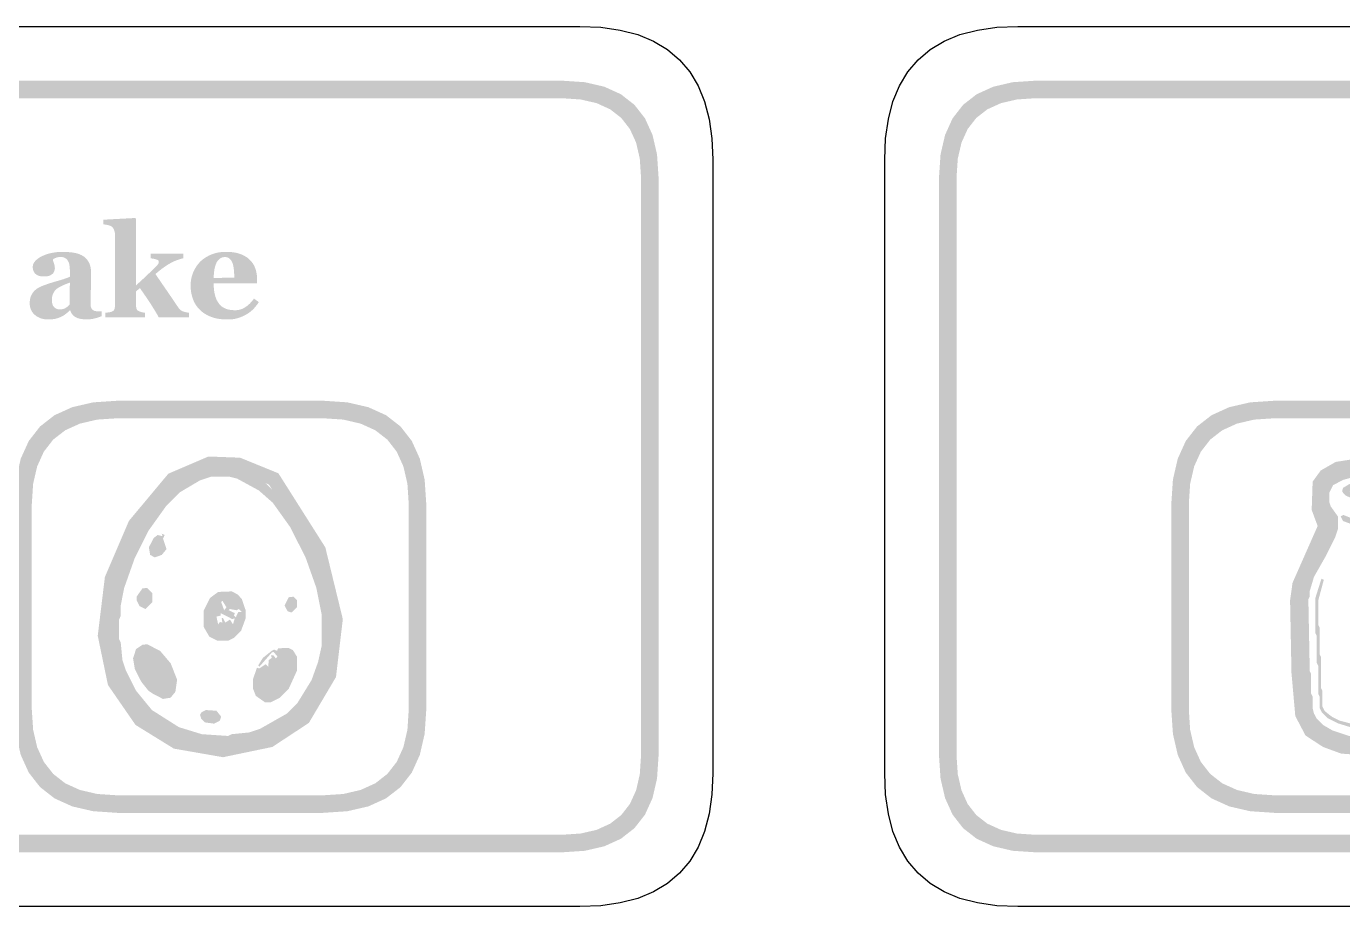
# Model space of a CAD drawing. Header units: millimetres. Extents: x 6 to 594, y 82 to 394.
# Drawn here: x 206.97 to 237.01, y 211.96 to 232.04 of the extents above; entities that cross this region are included whole.
import ezdxf

# ---------------------------------------------------------------- set-up
doc = ezdxf.new("R2010")
doc.units = ezdxf.units.MM
doc.layers.add('CUT', color=1, linetype='Continuous')
doc.layers.add('RASTER', color=7, linetype='Continuous')

msp = doc.modelspace()

# ---------------------------------------------------------------- hatches: boundary and pattern name
at = {"layer": 'RASTER'}
h = msp.add_hatch(color=7, dxfattribs=at)
h.paths.add_polyline_path([(159.8, 228.6), (159.834, 229.116), (159.938, 229.563), (160.109, 229.941), (160.35, 230.25), (160.659, 230.491), (161.038, 230.663), (161.484, 230.766), (162, 230.8), (219.2, 230.8), (219.716, 230.766), (220.163, 230.663), (220.541, 230.491), (220.85, 230.25), (221.091, 229.941), (221.263, 229.563), (221.366, 229.116), (221.4, 228.6), (221.4, 215.4), (221.366, 214.884), (221.263, 214.438), (221.091, 214.059), (220.85, 213.75), (220.541, 213.509), (220.163, 213.337), (219.716, 213.234), (219.2, 213.2), (162, 213.2), (161.484, 213.234), (161.038, 213.337), (160.659, 213.509), (160.35, 213.75), (160.109, 214.059), (159.938, 214.438), (159.834, 214.884), (159.8, 215.4)])
h.paths.add_polyline_path([(160.2, 228.6), (160.2, 215.4), (160.228, 214.978), (160.313, 214.613), (160.453, 214.303), (160.65, 214.05), (160.903, 213.853), (161.213, 213.712), (161.578, 213.628), (162, 213.6), (219.2, 213.6), (219.622, 213.628), (219.988, 213.712), (220.297, 213.853), (220.55, 214.05), (220.747, 214.303), (220.888, 214.613), (220.972, 214.978), (221, 215.4), (221, 228.6), (220.972, 229.022), (220.888, 229.388), (220.747, 229.697), (220.55, 229.95), (220.297, 230.147), (219.988, 230.288), (219.622, 230.372), (219.2, 230.4), (162, 230.4), (161.578, 230.372), (161.213, 230.288), (160.903, 230.147), (160.65, 229.95), (160.453, 229.697), (160.313, 229.388), (160.228, 229.022), (160.2, 228.6)])
h = msp.add_hatch(color=7, dxfattribs=at)
h.paths.add_polyline_path([(227.8, 228.6), (227.834, 229.116), (227.938, 229.563), (228.109, 229.941), (228.35, 230.25), (228.659, 230.491), (229.038, 230.663), (229.484, 230.766), (230, 230.8), (287.2, 230.8), (287.716, 230.766), (288.163, 230.663), (288.541, 230.491), (288.85, 230.25), (289.091, 229.941), (289.263, 229.563), (289.366, 229.116), (289.4, 228.6), (289.4, 215.4), (289.366, 214.884), (289.263, 214.438), (289.091, 214.059), (288.85, 213.75), (288.541, 213.509), (288.163, 213.337), (287.716, 213.234), (287.2, 213.2), (230, 213.2), (229.484, 213.234), (229.038, 213.337), (228.659, 213.509), (228.35, 213.75), (228.109, 214.059), (227.938, 214.438), (227.834, 214.884), (227.8, 215.4)])
h.paths.add_polyline_path([(228.2, 228.6), (228.2, 215.4), (228.228, 214.978), (228.313, 214.613), (228.453, 214.303), (228.65, 214.05), (228.903, 213.853), (229.213, 213.712), (229.578, 213.628), (230, 213.6), (287.2, 213.6), (287.622, 213.628), (287.988, 213.712), (288.297, 213.853), (288.55, 214.05), (288.747, 214.303), (288.888, 214.613), (288.972, 214.978), (289, 215.4), (289, 228.6), (288.972, 229.022), (288.888, 229.388), (288.747, 229.697), (288.55, 229.95), (288.297, 230.147), (287.988, 230.288), (287.622, 230.372), (287.2, 230.4), (230, 230.4), (229.578, 230.372), (229.213, 230.288), (228.903, 230.147), (228.65, 229.95), (228.453, 229.697), (228.313, 229.388), (228.228, 229.022), (228.2, 228.6)])
msp.add_hatch(color=7, dxfattribs=at).paths.add_polyline_path([(210.688, 225.4), (209.998, 225.4), (209.967, 225.455), (209.936, 225.508), (209.906, 225.559), (209.876, 225.607), (209.847, 225.654), (209.819, 225.698), (209.792, 225.74), (209.765, 225.78), (209.739, 225.819), (209.713, 225.857), (209.688, 225.894), (209.663, 225.93), (209.638, 225.966), (209.614, 226.001), (209.59, 226.036), (209.566, 226.069), (209.478, 225.995), (209.478, 225.675), (209.478, 225.663), (209.479, 225.65), (209.48, 225.639), (209.482, 225.627), (209.484, 225.617), (209.487, 225.607), (209.49, 225.598), (209.494, 225.589), (209.498, 225.581), (209.503, 225.573), (209.509, 225.566), (209.516, 225.56), (209.524, 225.554), (209.533, 225.548), (209.542, 225.543), (209.553, 225.539), (209.56, 225.536), (209.567, 225.533), (209.574, 225.531), (209.581, 225.528), (209.589, 225.526), (209.597, 225.523), (209.606, 225.521), (209.614, 225.519), (209.623, 225.517), (209.632, 225.515), (209.641, 225.513), (209.65, 225.511), (209.658, 225.51), (209.667, 225.509), (209.676, 225.508), (209.685, 225.507), (209.685, 225.4), (208.778, 225.4), (208.778, 225.507), (208.787, 225.508), (208.796, 225.509), (208.805, 225.509), (208.815, 225.51), (208.824, 225.511), (208.833, 225.513), (208.842, 225.514), (208.851, 225.515), (208.86, 225.516), (208.869, 225.518), (208.877, 225.519), (208.886, 225.521), (208.894, 225.523), (208.901, 225.525), (208.909, 225.527), (208.916, 225.529), (208.927, 225.533), (208.937, 225.538), (208.947, 225.543), (208.955, 225.549), (208.963, 225.556), (208.969, 225.563), (208.975, 225.571), (208.979, 225.579), (208.983, 225.587), (208.987, 225.597), (208.99, 225.607), (208.992, 225.618), (208.994, 225.629), (208.995, 225.641), (208.996, 225.653), (208.996, 225.667), (208.996, 227.3), (208.996, 227.312), (208.995, 227.324), (208.993, 227.337), (208.991, 227.349), (208.988, 227.362), (208.984, 227.374), (208.98, 227.387), (208.975, 227.4), (208.969, 227.413), (208.963, 227.425), (208.956, 227.436), (208.949, 227.446), (208.941, 227.455), (208.932, 227.464), (208.923, 227.472), (208.913, 227.479), (208.905, 227.483), (208.897, 227.487), (208.888, 227.491), (208.878, 227.495), (208.867, 227.498), (208.855, 227.502), (208.843, 227.505), (208.829, 227.508), (208.815, 227.511), (208.802, 227.513), (208.789, 227.515), (208.776, 227.517), (208.764, 227.519), (208.752, 227.521), (208.74, 227.522), (208.728, 227.523), (208.728, 227.629), (209.456, 227.668), (209.478, 227.644), (209.478, 226.132), (209.506, 226.157), (209.534, 226.183), (209.563, 226.209), (209.593, 226.237), (209.624, 226.265), (209.656, 226.295), (209.689, 226.325), (209.722, 226.357), (209.755, 226.388), (209.786, 226.418), (209.816, 226.446), (209.844, 226.473), (209.871, 226.499), (209.895, 226.523), (209.918, 226.546), (209.94, 226.567), (209.951, 226.58), (209.961, 226.591), (209.97, 226.601), (209.977, 226.611), (209.983, 226.62), (209.988, 226.629), (209.991, 226.636), (209.993, 226.643), (209.994, 226.649), (209.995, 226.655), (209.996, 226.659), (209.997, 226.664), (209.997, 226.667), (209.998, 226.67), (209.998, 226.673), (209.998, 226.674), (209.997, 226.681), (209.995, 226.687), (209.992, 226.693), (209.987, 226.699), (209.98, 226.704), (209.972, 226.709), (209.963, 226.714), (209.952, 226.718), (209.94, 226.723), (209.926, 226.727), (209.911, 226.731), (209.894, 226.735), (209.876, 226.739), (209.857, 226.742), (209.836, 226.746), (209.814, 226.749), (209.814, 226.853), (210.558, 226.853), (210.558, 226.752), (210.522, 226.742), (210.489, 226.732), (210.458, 226.722), (210.429, 226.712), (210.402, 226.703), (210.377, 226.693), (210.355, 226.684), (210.334, 226.675), (210.315, 226.666), (210.295, 226.656), (210.275, 226.645), (210.254, 226.633), (210.233, 226.621), (210.211, 226.608), (210.189, 226.594), (210.167, 226.579), (210.152, 226.569), (210.137, 226.559), (210.122, 226.549), (210.108, 226.539), (210.093, 226.528), (210.079, 226.518), (210.064, 226.507), (210.05, 226.496), (210.036, 226.485), (210.021, 226.474), (210.006, 226.461), (209.99, 226.448), (209.973, 226.434), (209.956, 226.42), (209.939, 226.405), (209.921, 226.389), (209.956, 226.337), (209.991, 226.287), (210.025, 226.237), (210.059, 226.188), (210.091, 226.141), (210.124, 226.094), (210.155, 226.048), (210.186, 226.004), (210.216, 225.959), (210.247, 225.914), (210.279, 225.868), (210.31, 225.821), (210.342, 225.774), (210.375, 225.726), (210.407, 225.678), (210.441, 225.629), (210.452, 225.612), (210.465, 225.597), (210.478, 225.583), (210.491, 225.571), (210.506, 225.56), (210.521, 225.551), (210.537, 225.543), (210.553, 225.536), (210.57, 225.531), (210.587, 225.526), (210.604, 225.521), (210.621, 225.517), (210.638, 225.514), (210.654, 225.511), (210.671, 225.509), (210.688, 225.507)])
h = msp.add_hatch(color=7, dxfattribs=at)
h.paths.add_polyline_path([(208.696, 225.431), (208.679, 225.424), (208.662, 225.417), (208.644, 225.411), (208.626, 225.404), (208.606, 225.398), (208.586, 225.391), (208.565, 225.385), (208.544, 225.379), (208.521, 225.374), (208.499, 225.369), (208.476, 225.365), (208.453, 225.362), (208.43, 225.359), (208.406, 225.358), (208.382, 225.356), (208.358, 225.356), (208.314, 225.357), (208.273, 225.359), (208.236, 225.364), (208.201, 225.369), (208.17, 225.377), (208.141, 225.386), (208.115, 225.397), (208.092, 225.41), (208.072, 225.424), (208.053, 225.439), (208.036, 225.456), (208.021, 225.475), (208.007, 225.494), (207.995, 225.516), (207.985, 225.538), (207.977, 225.563), (207.968, 225.563), (207.956, 225.55), (207.943, 225.539), (207.931, 225.527), (207.919, 225.516), (207.907, 225.506), (207.895, 225.496), (207.884, 225.487), (207.872, 225.478), (207.86, 225.469), (207.848, 225.461), (207.836, 225.453), (207.824, 225.445), (207.812, 225.438), (207.799, 225.431), (207.786, 225.424), (207.773, 225.418), (207.756, 225.41), (207.739, 225.403), (207.722, 225.396), (207.706, 225.39), (207.689, 225.384), (207.673, 225.379), (207.657, 225.374), (207.641, 225.37), (207.624, 225.366), (207.606, 225.363), (207.586, 225.361), (207.564, 225.358), (207.541, 225.357), (207.517, 225.356), (207.49, 225.355), (207.463, 225.355), (207.421, 225.356), (207.381, 225.361), (207.342, 225.369), (207.305, 225.38), (207.27, 225.394), (207.236, 225.411), (207.203, 225.431), (207.173, 225.455), (207.144, 225.481), (207.12, 225.509), (207.099, 225.539), (207.082, 225.572), (207.069, 225.606), (207.06, 225.642), (207.054, 225.68), (207.052, 225.721), (207.053, 225.744), (207.054, 225.767), (207.056, 225.788), (207.059, 225.809), (207.063, 225.829), (207.067, 225.848), (207.073, 225.866), (207.079, 225.883), (207.086, 225.899), (207.093, 225.915), (207.102, 225.93), (207.111, 225.945), (207.12, 225.96), (207.131, 225.974), (207.142, 225.988), (207.153, 226.001), (207.165, 226.012), (207.176, 226.023), (207.188, 226.033), (207.201, 226.043), (207.214, 226.053), (207.227, 226.062), (207.241, 226.07), (207.255, 226.078), (207.27, 226.086), (207.285, 226.093), (207.3, 226.101), (207.316, 226.108), (207.332, 226.115), (207.348, 226.122), (207.365, 226.129), (207.382, 226.135), (207.416, 226.147), (207.451, 226.16), (207.488, 226.172), (207.527, 226.185), (207.567, 226.197), (207.609, 226.21), (207.653, 226.223), (207.698, 226.236), (207.743, 226.249), (207.784, 226.261), (207.823, 226.273), (207.858, 226.285), (207.89, 226.296), (207.919, 226.308), (207.945, 226.318), (207.968, 226.329), (207.968, 226.469), (207.968, 226.479), (207.968, 226.489), (207.967, 226.5), (207.966, 226.512), (207.966, 226.524), (207.965, 226.537), (207.963, 226.551), (207.962, 226.566), (207.96, 226.581), (207.958, 226.595), (207.956, 226.608), (207.953, 226.621), (207.95, 226.634), (207.946, 226.645), (207.942, 226.657), (207.937, 226.667), (207.932, 226.679), (207.925, 226.69), (207.918, 226.7), (207.911, 226.71), (207.902, 226.72), (207.893, 226.729), (207.883, 226.738), (207.873, 226.746), (207.861, 226.754), (207.849, 226.76), (207.836, 226.766), (207.822, 226.77), (207.807, 226.774), (207.791, 226.776), (207.774, 226.778), (207.757, 226.778), (207.741, 226.778), (207.726, 226.777), (207.712, 226.776), (207.698, 226.774), (207.685, 226.771), (207.672, 226.768), (207.66, 226.764), (207.649, 226.76), (207.639, 226.756), (207.629, 226.751), (207.619, 226.746), (207.61, 226.742), (207.602, 226.737), (207.594, 226.732), (207.587, 226.728), (207.58, 226.723), (207.581, 226.715), (207.583, 226.706), (207.585, 226.696), (207.588, 226.686), (207.592, 226.674), (207.595, 226.662), (207.6, 226.648), (207.605, 226.633), (207.609, 226.618), (207.614, 226.604), (207.617, 226.589), (207.62, 226.574), (207.622, 226.56), (207.624, 226.546), (207.625, 226.532), (207.625, 226.518), (207.625, 226.511), (207.624, 226.504), (207.623, 226.497), (207.622, 226.49), (207.62, 226.482), (207.618, 226.473), (207.615, 226.465), (207.612, 226.455), (207.608, 226.446), (207.605, 226.438), (207.6, 226.43), (207.596, 226.422), (207.591, 226.415), (207.586, 226.408), (207.58, 226.402), (207.574, 226.396), (207.565, 226.389), (207.557, 226.382), (207.547, 226.376), (207.538, 226.37), (207.529, 226.365), (207.519, 226.36), (207.509, 226.355), (207.498, 226.351), (207.487, 226.347), (207.475, 226.344), (207.461, 226.341), (207.446, 226.339), (207.429, 226.337), (207.411, 226.336), (207.391, 226.335), (207.37, 226.335), (207.34, 226.335), (207.312, 226.338), (207.286, 226.343), (207.262, 226.349), (207.24, 226.358), (207.219, 226.368), (207.201, 226.38), (207.184, 226.394), (207.169, 226.409), (207.157, 226.426), (207.146, 226.443), (207.137, 226.462), (207.13, 226.482), (207.125, 226.503), (207.122, 226.525), (207.121, 226.548), (207.122, 226.569), (207.125, 226.588), (207.13, 226.608), (207.138, 226.626), (207.147, 226.644), (207.158, 226.662), (207.171, 226.679), (207.186, 226.696), (207.203, 226.712), (207.221, 226.727), (207.239, 226.741), (207.259, 226.755), (207.279, 226.768), (207.3, 226.781), (207.322, 226.792), (207.345, 226.803), (207.369, 226.814), (207.393, 226.824), (207.418, 226.833), (207.445, 226.842), (207.472, 226.851), (207.499, 226.858), (207.528, 226.865), (207.558, 226.871), (207.588, 226.877), (207.617, 226.882), (207.645, 226.886), (207.673, 226.89), (207.701, 226.892), (207.728, 226.894), (207.755, 226.895), (207.78, 226.896), (207.816, 226.895), (207.85, 226.895), (207.884, 226.893), (207.917, 226.891), (207.949, 226.889), (207.98, 226.886), (208.011, 226.883), (208.041, 226.879), (208.07, 226.874), (208.099, 226.868), (208.127, 226.861), (208.154, 226.853), (208.18, 226.844), (208.206, 226.833), (208.231, 226.822), (208.255, 226.809), (208.277, 226.796), (208.298, 226.781), (208.318, 226.764), (208.337, 226.746), (208.354, 226.727), (208.37, 226.706), (208.385, 226.684), (208.399, 226.66), (208.412, 226.635), (208.423, 226.608), (208.432, 226.579), (208.439, 226.548), (208.445, 226.516), (208.449, 226.481), (208.452, 226.445), (208.453, 226.406), (208.453, 226.364), (208.452, 226.32), (208.452, 226.274), (208.451, 226.225), (208.45, 226.175), (208.449, 226.123), (208.448, 226.07), (208.446, 226.014), (208.445, 225.959), (208.443, 225.91), (208.442, 225.865), (208.441, 225.826), (208.441, 225.791), (208.44, 225.761), (208.44, 225.735), (208.44, 225.715), (208.44, 225.699), (208.441, 225.684), (208.442, 225.669), (208.445, 225.656), (208.447, 225.643), (208.451, 225.632), (208.455, 225.621), (208.459, 225.611), (208.465, 225.602), (208.471, 225.593), (208.477, 225.585), (208.484, 225.578), (208.492, 225.571), (208.501, 225.565), (208.51, 225.559), (208.52, 225.554), (208.527, 225.551), (208.534, 225.549), (208.543, 225.546), (208.552, 225.544), (208.562, 225.543), (208.574, 225.542), (208.586, 225.541), (208.599, 225.54), (208.612, 225.539), (208.625, 225.539), (208.637, 225.539), (208.65, 225.538), (208.662, 225.538), (208.673, 225.538), (208.685, 225.538), (208.696, 225.538)])
h.paths.add_polyline_path([(207.968, 226.194), (207.947, 226.187), (207.927, 226.18), (207.907, 226.172), (207.886, 226.164), (207.866, 226.156), (207.846, 226.148), (207.825, 226.139), (207.805, 226.13), (207.786, 226.121), (207.767, 226.112), (207.749, 226.103), (207.732, 226.093), (207.716, 226.084), (207.701, 226.074), (207.687, 226.065), (207.673, 226.055), (207.66, 226.044), (207.648, 226.033), (207.636, 226.021), (207.625, 226.008), (207.615, 225.995), (207.605, 225.98), (207.597, 225.966), (207.589, 225.95), (207.581, 225.934), (207.575, 225.917), (207.57, 225.899), (207.565, 225.881), (207.562, 225.862), (207.56, 225.842), (207.558, 225.821), (207.558, 225.8), (207.559, 225.772), (207.561, 225.747), (207.565, 225.723), (207.571, 225.701), (207.578, 225.682), (207.587, 225.664), (207.598, 225.648), (207.61, 225.634), (207.623, 225.622), (207.637, 225.612), (207.652, 225.603), (207.668, 225.596), (207.684, 225.59), (207.701, 225.586), (207.719, 225.584), (207.738, 225.583), (207.758, 225.584), (207.776, 225.585), (207.794, 225.588), (207.811, 225.591), (207.827, 225.596), (207.843, 225.602), (207.857, 225.608), (207.871, 225.616), (207.883, 225.625), (207.896, 225.634), (207.908, 225.643), (207.919, 225.653), (207.931, 225.663), (207.942, 225.674), (207.952, 225.686), (207.962, 225.697)])
h = msp.add_hatch(color=7, dxfattribs=at)
h.paths.add_polyline_path([(212.279, 225.75), (212.266, 225.729), (212.252, 225.709), (212.238, 225.689), (212.222, 225.669), (212.207, 225.649), (212.19, 225.63), (212.173, 225.611), (212.155, 225.593), (212.137, 225.574), (212.118, 225.557), (212.098, 225.54), (212.078, 225.524), (212.057, 225.508), (212.035, 225.494), (212.013, 225.479), (211.99, 225.466), (211.966, 225.452), (211.941, 225.44), (211.916, 225.428), (211.892, 225.417), (211.867, 225.407), (211.842, 225.398), (211.817, 225.389), (211.792, 225.382), (211.766, 225.375), (211.74, 225.369), (211.712, 225.364), (211.684, 225.36), (211.655, 225.357), (211.624, 225.355), (211.593, 225.354), (211.561, 225.353), (211.508, 225.354), (211.456, 225.357), (211.407, 225.362), (211.359, 225.369), (211.313, 225.377), (211.269, 225.388), (211.227, 225.4), (211.187, 225.415), (211.148, 225.431), (211.112, 225.448), (211.077, 225.467), (211.043, 225.487), (211.012, 225.508), (210.982, 225.531), (210.953, 225.555), (210.927, 225.58), (210.902, 225.607), (210.879, 225.635), (210.857, 225.663), (210.837, 225.694), (210.819, 225.725), (210.802, 225.757), (210.787, 225.791), (210.774, 225.826), (210.762, 225.861), (210.752, 225.898), (210.743, 225.935), (210.736, 225.973), (210.73, 226.012), (210.726, 226.051), (210.724, 226.091), (210.723, 226.132), (210.724, 226.17), (210.727, 226.206), (210.731, 226.243), (210.737, 226.279), (210.745, 226.314), (210.754, 226.35), (210.765, 226.384), (210.778, 226.419), (210.793, 226.453), (210.809, 226.485), (210.826, 226.517), (210.845, 226.548), (210.865, 226.578), (210.887, 226.607), (210.91, 226.635), (210.934, 226.663), (210.96, 226.688), (210.987, 226.712), (211.016, 226.735), (211.047, 226.757), (211.079, 226.777), (211.113, 226.796), (211.148, 226.814), (211.185, 226.831), (211.224, 226.846), (211.263, 226.859), (211.304, 226.87), (211.346, 226.879), (211.389, 226.887), (211.433, 226.892), (211.478, 226.895), (211.525, 226.896), (211.575, 226.895), (211.623, 226.892), (211.668, 226.889), (211.711, 226.883), (211.752, 226.876), (211.791, 226.868), (211.827, 226.857), (211.861, 226.846), (211.894, 226.833), (211.925, 226.819), (211.954, 226.803), (211.982, 226.786), (212.009, 226.769), (212.034, 226.75), (212.057, 226.729), (212.08, 226.708), (212.1, 226.687), (212.119, 226.664), (212.136, 226.641), (212.152, 226.617), (212.166, 226.592), (212.179, 226.566), (212.191, 226.539), (212.201, 226.511), (212.21, 226.483), (212.218, 226.454), (212.225, 226.424), (212.23, 226.395), (212.234, 226.365), (212.237, 226.335), (212.239, 226.304), (212.239, 226.273), (212.239, 226.178), (211.249, 226.178), (211.251, 226.105), (211.256, 226.037), (211.265, 225.973), (211.278, 225.913), (211.294, 225.859), (211.314, 225.808), (211.338, 225.762), (211.365, 225.721), (211.396, 225.684), (211.431, 225.652), (211.471, 225.625), (211.515, 225.603), (211.563, 225.586), (211.615, 225.574), (211.672, 225.567), (211.733, 225.564), (211.767, 225.565), (211.8, 225.569), (211.832, 225.575), (211.863, 225.583), (211.894, 225.594), (211.923, 225.606), (211.952, 225.622), (211.98, 225.64), (212.007, 225.659), (212.033, 225.68), (212.058, 225.702), (212.082, 225.725), (212.105, 225.75), (212.127, 225.775), (212.148, 225.802), (212.168, 225.831)])
h.paths.add_polyline_path([(211.719, 226.307), (211.719, 226.329), (211.719, 226.351), (211.718, 226.373), (211.717, 226.396), (211.716, 226.418), (211.714, 226.441), (211.713, 226.464), (211.711, 226.487), (211.708, 226.509), (211.705, 226.531), (211.702, 226.551), (211.699, 226.571), (211.694, 226.589), (211.69, 226.606), (211.685, 226.623), (211.68, 226.638), (211.673, 226.654), (211.666, 226.67), (211.659, 226.685), (211.65, 226.698), (211.642, 226.711), (211.632, 226.722), (211.622, 226.732), (211.612, 226.742), (211.601, 226.75), (211.589, 226.757), (211.576, 226.763), (211.563, 226.768), (211.549, 226.772), (211.534, 226.775), (211.519, 226.776), (211.503, 226.777), (211.475, 226.775), (211.449, 226.77), (211.424, 226.761), (211.401, 226.748), (211.379, 226.732), (211.359, 226.713), (211.34, 226.689), (211.322, 226.663), (211.307, 226.632), (211.293, 226.597), (211.281, 226.558), (211.27, 226.515), (211.262, 226.468), (211.256, 226.416), (211.252, 226.361), (211.249, 226.301)])
h = msp.add_hatch(color=7, dxfattribs=at)
h.paths.add_polyline_path([(206.7, 221.15), (206.737, 221.701), (206.847, 222.178), (207.03, 222.582), (207.288, 222.913), (207.618, 223.17), (208.022, 223.353), (208.499, 223.463), (209.05, 223.5), (213.75, 223.5), (214.301, 223.463), (214.778, 223.353), (215.182, 223.17), (215.513, 222.913), (215.77, 222.582), (215.953, 222.178), (216.063, 221.701), (216.1, 221.15), (216.1, 216.45), (216.063, 215.899), (215.953, 215.422), (215.77, 215.018), (215.513, 214.687), (215.182, 214.43), (214.778, 214.247), (214.301, 214.137), (213.75, 214.1), (209.05, 214.1), (208.499, 214.137), (208.022, 214.247), (207.618, 214.43), (207.288, 214.688), (207.03, 215.018), (206.847, 215.422), (206.737, 215.899), (206.7, 216.45)])
h.paths.add_polyline_path([(207.1, 221.15), (207.1, 216.45), (207.13, 215.993), (207.222, 215.597), (207.374, 215.262), (207.588, 214.988), (207.862, 214.774), (208.197, 214.622), (208.593, 214.53), (209.05, 214.5), (213.75, 214.5), (214.207, 214.53), (214.603, 214.622), (214.938, 214.774), (215.213, 214.988), (215.426, 215.262), (215.578, 215.597), (215.67, 215.993), (215.7, 216.45), (215.7, 221.15), (215.67, 221.607), (215.578, 222.003), (215.426, 222.338), (215.213, 222.612), (214.938, 222.826), (214.603, 222.978), (214.207, 223.07), (213.75, 223.1), (209.05, 223.1), (208.593, 223.07), (208.197, 222.978), (207.862, 222.826), (207.587, 222.613), (207.374, 222.338), (207.222, 222.003), (207.13, 221.607), (207.1, 221.15)])
h = msp.add_hatch(color=7, dxfattribs=at)
h.paths.add_polyline_path([(233.1, 221.15), (233.137, 221.701), (233.247, 222.178), (233.43, 222.582), (233.688, 222.913), (234.018, 223.17), (234.422, 223.353), (234.899, 223.463), (235.45, 223.5), (240.15, 223.5), (240.701, 223.463), (241.178, 223.353), (241.582, 223.17), (241.913, 222.913), (242.17, 222.582), (242.353, 222.178), (242.463, 221.701), (242.5, 221.15), (242.5, 216.45), (242.463, 215.899), (242.353, 215.422), (242.17, 215.018), (241.913, 214.687), (241.582, 214.43), (241.178, 214.247), (240.701, 214.137), (240.15, 214.1), (235.45, 214.1), (234.899, 214.137), (234.422, 214.247), (234.018, 214.43), (233.688, 214.688), (233.43, 215.018), (233.247, 215.422), (233.137, 215.899), (233.1, 216.45)])
h.paths.add_polyline_path([(233.5, 221.15), (233.5, 216.45), (233.53, 215.993), (233.622, 215.597), (233.774, 215.262), (233.988, 214.988), (234.262, 214.774), (234.597, 214.622), (234.993, 214.53), (235.45, 214.5), (240.15, 214.5), (240.607, 214.53), (241.003, 214.622), (241.338, 214.774), (241.613, 214.988), (241.826, 215.262), (241.978, 215.597), (242.07, 215.993), (242.1, 216.45), (242.1, 221.15), (242.07, 221.607), (241.978, 222.003), (241.826, 222.338), (241.613, 222.612), (241.338, 222.826), (241.003, 222.978), (240.607, 223.07), (240.15, 223.1), (235.45, 223.1), (234.993, 223.07), (234.597, 222.978), (234.262, 222.826), (233.988, 222.613), (233.774, 222.338), (233.622, 222.003), (233.53, 221.607), (233.5, 221.15)])
h = msp.add_hatch(color=7, dxfattribs=at)
h.paths.add_polyline_path([(211.129, 222.228), (211.852, 222.201), (212.726, 221.845), (213.797, 220.155), (214.196, 218.518), (214.04, 217.197), (213.421, 216.151), (212.588, 215.603), (211.463, 215.369), (210.341, 215.565), (209.466, 216.105), (208.837, 217.016), (208.604, 218.139), (208.767, 219.479), (209.316, 220.76), (210.216, 221.837)])
h.paths.add_polyline_path([(211.189, 221.905), (210.412, 221.573), (209.592, 220.591), (209.079, 219.395), (208.928, 218.153), (209.137, 217.144), (209.691, 216.342), (210.457, 215.869), (211.458, 215.695), (212.464, 215.904), (213.183, 216.377), (213.73, 217.301), (213.872, 218.498), (213.499, 220.029), (212.511, 221.588), (211.784, 221.883), (211.189, 221.905)])
h = msp.add_hatch(color=7, dxfattribs=at)
h.paths.add_polyline_path([(211.11, 221.954), (211.702, 221.966), (211.943, 221.885), (212.437, 221.616), (212.88, 221.174), (213.161, 220.772), (213.471, 220.197), (213.752, 219.473), (213.913, 218.789), (213.913, 217.824), (213.873, 217.623), (213.672, 217.02), (213.483, 216.686), (213, 216.163), (212.759, 216.002), (212.385, 215.813), (211.782, 215.653), (211.058, 215.653), (210.857, 215.693), (210.375, 215.854), (209.96, 216.083), (209.599, 216.364), (209.357, 216.646), (209.007, 217.342), (208.887, 217.824), (208.887, 218.709), (208.927, 218.789), (208.967, 219.191), (209.088, 219.593), (209.438, 220.41), (209.759, 220.932), (210.202, 221.455), (210.644, 221.777)])
h.paths.add_polyline_path([(211.179, 221.765), (210.938, 221.684), (210.483, 221.415), (210.161, 221.093), (209.759, 220.53), (209.45, 219.915), (209.208, 219.232), (209.128, 218.829), (209.128, 218.588), (209.088, 218.508), (209.088, 218.065), (209.128, 217.985), (209.168, 217.583), (209.249, 217.342), (209.478, 216.887), (209.84, 216.445), (210.455, 216.055), (210.978, 215.894), (211.581, 215.854), (211.661, 215.894), (212.063, 215.934), (212.305, 216.015), (212.92, 216.364), (213.161, 216.606), (213.483, 217.128), (213.632, 217.543), (213.712, 217.905), (213.712, 218.628), (213.592, 219.232), (213.35, 219.915), (213, 220.611), (212.598, 221.174), (212.277, 221.455), (211.782, 221.725), (211.621, 221.765)])
h.paths.add_polyline_path([(210.065, 220.466), (210.133, 220.438), (210.093, 220.357), (210.174, 220.116), (210.065, 219.983), (209.904, 219.927), (209.8, 219.983), (209.771, 220.156), (209.88, 220.37), (209.972, 220.438), (210.081, 220.41)])
h.paths.add_polyline_path([(209.623, 219.219), (209.731, 219.232), (209.852, 219.111), (209.852, 218.91), (209.691, 218.749), (209.558, 218.817), (209.49, 218.95), (209.49, 219.03)])
h.paths.add_polyline_path([(211.352, 219.139), (211.661, 219.151), (211.794, 219.083), (211.891, 218.978), (211.983, 218.709), (211.983, 218.548), (211.875, 218.254), (211.714, 218.094), (211.581, 218.025), (211.34, 218.025), (211.151, 218.118), (211.018, 218.347), (211.018, 218.709), (211.167, 219.002)])
h.paths.add_polyline_path([(212.96, 219.018), (213.069, 219.03), (213.149, 218.95), (213.149, 218.789), (213.029, 218.669), (212.936, 218.697), (212.868, 218.829)])
h.paths.add_polyline_path([(211.448, 218.938), (211.42, 218.91), (211.488, 218.721), (211.541, 218.789)])
h.paths.add_polyline_path([(211.621, 218.749), (211.593, 218.721), (211.73, 218.656), (211.714, 218.6), (211.754, 218.56), (211.81, 218.681), (211.891, 218.681), (211.822, 218.749), (211.77, 218.721)])
h.paths.add_polyline_path([(211.408, 218.656), (211.408, 218.6), (211.312, 218.576), (211.352, 218.399), (211.392, 218.455), (211.448, 218.439), (211.432, 218.536), (211.46, 218.548), (211.513, 218.439), (211.621, 218.508), (211.69, 218.399), (211.73, 218.536), (211.673, 218.52)])
h.paths.add_polyline_path([(209.623, 217.933), (209.731, 217.945), (210.025, 217.796), (210.266, 217.514), (210.415, 217.14), (210.375, 216.859), (210.266, 216.726), (210.093, 216.698), (209.88, 216.807), (209.759, 216.887), (209.599, 217.088), (209.45, 217.382), (209.41, 217.623), (209.478, 217.836)])
h.paths.add_polyline_path([(212.719, 217.852), (212.948, 217.864), (213.057, 217.812), (213.149, 217.663), (213.149, 217.342), (212.96, 216.927), (212.759, 216.726), (212.546, 216.618), (212.425, 216.618), (212.212, 216.767), (212.144, 216.939), (212.144, 217.14), (212.236, 217.41), (212.293, 217.394), (212.437, 217.49), (212.494, 217.434), (212.506, 217.583), (212.574, 217.635), (212.558, 217.691), (212.614, 217.691), (212.667, 217.623), (212.707, 217.663), (212.614, 217.772), (212.574, 217.756), (212.293, 217.434), (212.265, 217.462), (212.373, 217.635), (212.574, 217.796), (212.626, 217.824), (212.695, 217.796)])
h.paths.add_polyline_path([(211.07, 216.445), (211.312, 216.429), (211.42, 216.296), (211.392, 216.204), (211.259, 216.135), (211.046, 216.163), (210.966, 216.244), (210.938, 216.336), (210.966, 216.389)])
h = msp.add_hatch(color=7, dxfattribs=at)
h.paths.add_polyline_path([(237.646, 222.23), (238.528, 222.163), (238.954, 222.007), (239.221, 221.765), (239.311, 221.178), (239.17, 220.543), (239.652, 219.594), (239.791, 218.817), (239.656, 216.191), (239.453, 215.876), (239.171, 215.67), (238.626, 215.46), (238.097, 215.371), (236.976, 215.451), (236.562, 215.603), (236.162, 215.864), (235.929, 216.308), (235.842, 217.289), (235.81, 218.945), (235.866, 219.346), (236.439, 220.643), (236.303, 221.009), (236.325, 221.655), (236.509, 221.909), (236.85, 222.104)])
h.paths.add_polyline_path([(237.659, 221.908), (236.958, 221.797), (236.728, 221.665), (236.642, 221.546), (236.625, 221.062), (236.785, 220.632), (236.176, 219.257), (236.13, 218.926), (236.162, 217.307), (236.242, 216.4), (236.407, 216.086), (236.707, 215.891), (237.044, 215.767), (238.081, 215.693), (238.541, 215.771), (239.017, 215.953), (239.216, 216.1), (239.341, 216.292), (239.469, 218.797), (239.345, 219.491), (238.832, 220.501), (238.986, 221.189), (238.922, 221.604), (238.785, 221.728), (238.459, 221.847), (237.659, 221.908)])
h = msp.add_hatch(color=7, dxfattribs=at)
h.paths.add_polyline_path([(237.456, 221.976), (238.121, 221.986), (238.185, 221.954), (238.314, 221.954), (238.667, 221.858), (238.901, 221.739), (238.966, 221.674), (239.052, 221.504), (239.084, 221.28), (239.052, 221.215), (239.052, 221.055), (238.966, 220.885), (238.86, 220.766), (238.892, 220.509), (239.075, 220.114), (239.438, 219.449), (239.534, 219), (239.534, 217.972), (239.502, 217.908), (239.502, 217.234), (239.47, 217.17), (239.47, 216.495), (239.438, 216.335), (239.351, 216.165), (239.126, 215.94), (238.667, 215.725), (238.25, 215.628), (238.025, 215.628), (237.961, 215.596), (237.639, 215.596), (237.575, 215.628), (237.158, 215.66), (236.837, 215.757), (236.474, 215.94), (236.281, 216.132), (236.195, 216.303), (236.13, 216.559), (236.098, 217.523), (236.066, 217.587), (236.066, 219.096), (236.195, 219.546), (236.676, 220.445), (236.74, 220.669), (236.731, 220.788), (236.634, 220.885), (236.548, 221.055), (236.516, 221.408), (236.634, 221.674), (236.763, 221.771), (237.126, 221.922)])
h.paths.add_polyline_path([(237.704, 221.825), (237.639, 221.793), (237.383, 221.793), (237.029, 221.697), (236.795, 221.578), (236.708, 221.408), (236.708, 221.183), (236.74, 221.087), (236.901, 220.862), (236.901, 220.573), (236.837, 220.38), (236.634, 219.973), (236.355, 219.481), (236.259, 219.16), (236.259, 219.032), (236.227, 218.968), (236.259, 217.33), (236.291, 217.266), (236.291, 216.816), (236.323, 216.752), (236.323, 216.495), (236.355, 216.367), (236.41, 216.261), (236.57, 216.1), (236.773, 215.982), (237.158, 215.853), (237.511, 215.821), (237.575, 215.789), (238.057, 215.789), (238.667, 215.917), (239.03, 216.1), (239.19, 216.261), (239.245, 216.367), (239.277, 216.463), (239.277, 217.073), (239.309, 217.137), (239.309, 217.651), (239.341, 217.715), (239.373, 218.775), (239.341, 218.839), (239.309, 219.225), (239.213, 219.514), (238.827, 220.22), (238.699, 220.605), (238.699, 220.862), (238.805, 220.981), (238.892, 221.215), (238.892, 221.408), (238.837, 221.514), (238.741, 221.61), (238.378, 221.761)])
h.paths.add_polyline_path([(237.585, 221.687), (237.993, 221.697), (238.057, 221.665), (238.25, 221.665), (238.548, 221.546), (238.603, 221.44), (238.561, 221.353), (238.484, 221.302), (238.185, 221.215), (237.447, 221.215), (237.286, 221.247), (237.084, 221.334), (237.02, 221.398), (236.997, 221.44), (237.02, 221.514), (237.222, 221.633)])
h.paths.add_polyline_path([(237.479, 221.536), (237.167, 221.43), (237.254, 221.376), (237.383, 221.376), (237.447, 221.344), (238.185, 221.344), (238.346, 221.376), (238.378, 221.408), (238.355, 221.45), (238.121, 221.536)])
h.paths.add_polyline_path([(238.612, 220.917), (238.635, 220.894), (238.58, 220.788), (238.282, 220.669), (238.153, 220.669), (238.089, 220.637), (237.447, 220.637), (237.383, 220.669), (237.254, 220.669), (237.02, 220.756), (236.965, 220.862), (237.029, 220.894), (237.19, 220.83), (237.511, 220.798), (237.575, 220.766), (238.057, 220.766), (238.121, 220.798), (238.41, 220.83)])
h.paths.add_polyline_path([(236.525, 219.44), (236.58, 219.417), (236.451, 218.936), (236.451, 218.39), (236.484, 218.325), (236.484, 217.715), (236.516, 217.651), (236.516, 216.945), (236.548, 216.881), (236.548, 216.527), (236.602, 216.421), (236.763, 216.293), (236.933, 216.206), (237.415, 216.078), (237.81, 216.055), (238.217, 216.078), (238.506, 216.142), (238.901, 216.325), (238.998, 216.421), (239.052, 216.559), (239.052, 216.945), (239.107, 217.064), (239.116, 216.527), (239.03, 216.357), (238.933, 216.261), (238.635, 216.11), (238.282, 216.014), (238.153, 216.014), (238.089, 215.982), (237.543, 215.982), (237.479, 216.014), (237.318, 216.014), (236.901, 216.142), (236.667, 216.261), (236.538, 216.389), (236.484, 216.495), (236.484, 216.752), (236.451, 216.816), (236.451, 217.459), (236.419, 217.523), (236.419, 218.133), (236.387, 218.197), (236.387, 219)])
h.paths.add_polyline_path([(239.126, 217.449), (239.149, 217.426), (239.149, 217.137), (239.116, 217.105), (239.084, 217.137), (239.084, 217.202), (239.116, 217.266)])

# ---------------------------------------------------------------- linework, layer by layer
at = {"layer": 'CUT'}
for points in [[(161.599, 232.04), (219.601, 232.04), (220.083, 232.019), (220.525, 231.956), (220.925, 231.851), (221.285, 231.703), (221.603, 231.512), (221.878, 231.278), (222.112, 231.003), (222.303, 230.685), (222.451, 230.325), (222.556, 229.925), (222.619, 229.483), (222.64, 229.001), (222.64, 214.999), (222.619, 214.517), (222.556, 214.075), (222.451, 213.675), (222.303, 213.315), (222.112, 212.997), (221.878, 212.722), (221.603, 212.488), (221.285, 212.297), (220.925, 212.149), (220.525, 212.044), (220.083, 211.981), (219.601, 211.96), (161.599, 211.96)], [(287.601, 211.96), (229.599, 211.96), (229.117, 211.981), (228.675, 212.044), (228.275, 212.149), (227.915, 212.297), (227.597, 212.488), (227.322, 212.722), (227.088, 212.997), (226.897, 213.315), (226.749, 213.675), (226.644, 214.075), (226.581, 214.517), (226.56, 214.999), (226.56, 229.001), (226.581, 229.483), (226.644, 229.925), (226.749, 230.325), (226.897, 230.685), (227.088, 231.003), (227.322, 231.278), (227.597, 231.512), (227.915, 231.703), (228.275, 231.851), (228.675, 231.956), (229.117, 232.019), (229.599, 232.04), (287.601, 232.04)]]:
    msp.add_lwpolyline(points, dxfattribs=at)

doc.saveas('drawing.dxf')
